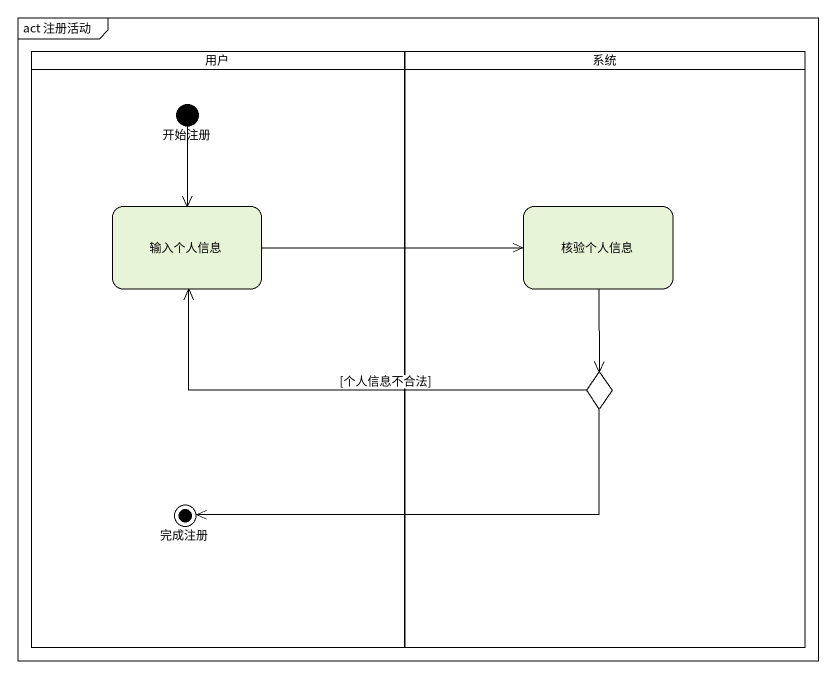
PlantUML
@startuml
mainframe act 注册活动
hide empty description
state 用户 <<partition>> {
  state 开始注册 <<start>>
  state 输入个人信息
  state 完成注册 <<end>>
}
state 系统 <<partition>> {
  state 核验个人信息
  state choice1 <<choice>>
}
开始注册 --> 输入个人信息
输入个人信息 -right-> 核验个人信息
核验个人信息 --> choice1
choice1 -left-> 输入个人信息 : [个人信息不合法]
choice1 -left-> 完成注册
@enduml
